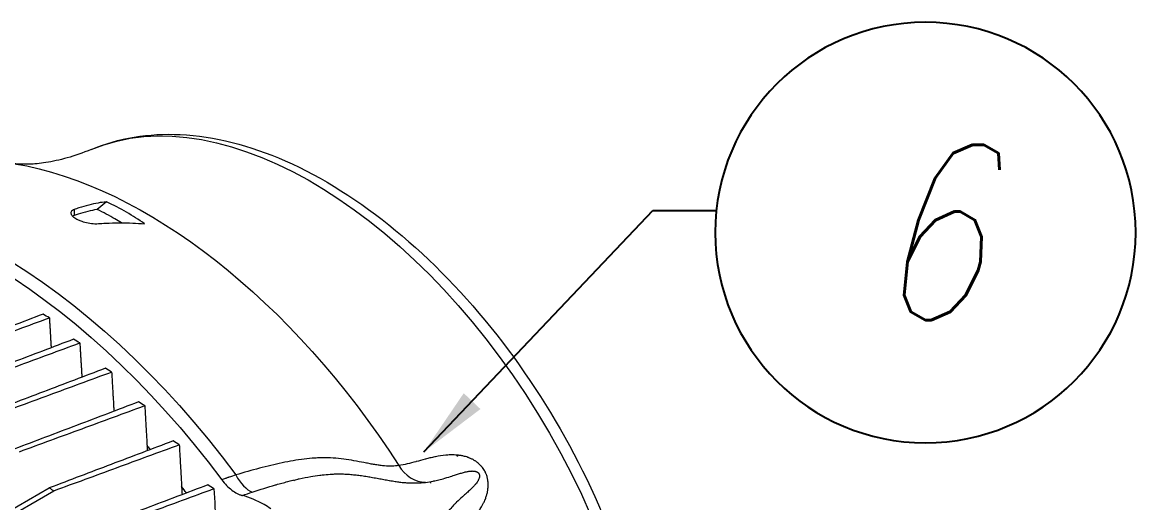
# Model space of a CAD drawing. Header units: millimetres. Extents: x -2122 to 22797, y 3569 to 89276.
# Drawn here: x 10951 to 11586, y 80923 to 81197 of the extents above; entities that cross this region are included whole.
import ezdxf
from ezdxf.enums import TextEntityAlignment as Align

# ---------------------------------------------------------------- set-up
doc = ezdxf.new("R2010")
doc.units = ezdxf.units.MM
doc.header["$LTSCALE"] = 20
doc.layers.add('IA-TEXT', color=2, linetype='Continuous')
doc.layers.add('IA-TRAZ', color=8, linetype='Continuous', lineweight=5)
doc.styles.add('ING-AMB', font='romans.shx', dxfattribs={"width": 0.75, "oblique": 15})
doc.styles.add('SALVADOR', font='romans.shx', dxfattribs={"width": 0.75, "oblique": 15})
doc.dimstyles.new('ING-AMB 16', dxfattribs={"dimscale": 16, "dimtxt": 3, "dimasz": 2.5, "dimexe": 1, "dimexo": 1, "dimgap": 1, "dimtad": 1, "dimdec": 0, "dimzin": 0, "dimdsep": 46, "dimtxsty": 'ING-AMB', "dimcen": 0.1, "dimclrd": 7, "dimclre": 7, "dimclrt": 2, "dimadec": 0, "dimazin": 0, "dimtfac": 1, "dimtdec": 0, "dimtmove": 0, "dimatfit": 0, "dimfxl": 1.25, "dimtfill": 1, "dimtolj": 1, "dimtzin": 0, "dimarcsym": 1})

# ---------------------------------------------------------------- blocks, each defined once
blk = doc.blocks.new('EJE')
blk.add_circle((0, 6), 6)
at = {"style": 'SALVADOR', "oblique": 15, "width": 0.75}
blk.add_attdef('N', text='', height=5, dxfattribs=at).set_placement((0, 6), align=Align.MIDDLE)
blk = doc.blocks.new('A$C6cb7b9ed')
at = {"color": 0, "linetype": 'Continuous', "lineweight": 0, "extrusion": (2.77556e-16, 0.816497, 0.57735)}
for p, q in [((2510.37, 5123.83), (2510.37, 5120.39)), ((2528.84, 5128.28), (2523.5, 5123.88)), ((2728.7, 4983.7), (2729.24, 4982.87)), ((2321.44, 4864.05), (2496.2, 4964.95)), ((2329.21, 4865.39), (2498.89, 4963.35)), ((2635.98, 4969.47), (2635.78, 4968.79)), ((2713.72, 4968.54), (2713.86, 4967.66))]:
    blk.add_line(p, q, dxfattribs=at)
at = {"color": 0, "linetype": 'Continuous', "lineweight": 0, "extrusion": (2.53252e-16, 3.38511e-16, -1)}
blk.add_ellipse((2645.83, 4917.85), major_axis=(-135.82, 235.25), ratio=0.57735, start_param=0.071921, end_param=3.069672, dxfattribs=at)
at = {"color": 0, "linetype": 'Continuous', "lineweight": 0, "extrusion": (1.01592e-16, 3.79148e-16, -1)}
blk.add_ellipse((2551.77, 4863.55), major_axis=(158.02, -273.7), ratio=0.57735, start_param=-2.700599, end_param=-1.65587, dxfattribs=at)
at = {"color": 0, "linetype": 'Continuous', "lineweight": 0, "extrusion": (8.49925e-17, 2.41367e-16, -1)}
blk.add_ellipse((2458.46, 4809.68), major_axis=(-175, 303.11), ratio=0.57735, start_param=0.202424, end_param=1.368372, dxfattribs=at)
at = {"color": 0, "linetype": 'Continuous', "lineweight": 0, "extrusion": (-3.51927e-17, 1.71978e-16, -1)}
blk.add_ellipse((2465.53, 4813.76), major_axis=(-175, 303.11), ratio=0.57735, start_param=0.197698, end_param=1.373098, dxfattribs=at)
at = {"color": 0, "linetype": 'Continuous', "lineweight": 0}
for centre, major_axis, ratio, start_param, end_param in [((2458.46, 4809.68), (-157.5, 272.8), 0.57735, -1.127828, -1.127238), ((2458.46, 4809.68), (-157.5, 272.8), 0.57735, -1.228612, -1.219032), ((2710.91, 4988.12), (2.7, -19.82), 0.899363, -1.144752, -0.142501), ((2706.42, 4983.11), (2.53, -4.38), 0.57735, -1.11866, -1.116945), ((2610.59, 4981.43), (5.94, -19.1), 0.536444, -1.248912, -0.395421), ((2458.46, 4809.68), (-157.5, 272.8), 0.57735, -1.333882, -1.319083)]:
    blk.add_ellipse(centre, major_axis=major_axis, ratio=ratio, start_param=start_param, end_param=end_param, dxfattribs=at)
at = {"color": 0, "linetype": 'Continuous', "lineweight": 0, "extrusion": (2.76141e-16, 2.73385e-16, -1)}
blk.add_ellipse((2657.91, 4924.83), major_axis=(58.48, 57.9), ratio=0.000058, start_param=0.00001, end_param=0.000151, dxfattribs=at)
at = {"color": 0, "linetype": 'Continuous', "lineweight": 0, "extrusion": (8e-17, 2.08984e-16, -1)}
blk.add_ellipse((2635.88, 4977.97), major_axis=(-3.57, 1.91), ratio=0.000248, start_param=-0.000143, end_param=0.000959, dxfattribs=at)
at = {"color": 0, "linetype": 'Continuous', "lineweight": 0, "extrusion": (1.38747e-16, 2.40388e-16, -1)}
blk.add_ellipse((2629.86, 4975.03), major_axis=(2.85, 4.93), ratio=0.000222, start_param=0.000077, end_param=0.000693, dxfattribs=at)
at = {"color": 0, "linetype": 'Continuous', "lineweight": 0, "extrusion": (-2.03452e-16, 7.48333e-17, -1)}
blk.add_ellipse((2657.91, 4924.83), major_axis=(78.97, -136.78), ratio=0.57735, start_param=-1.471934, end_param=-1.47158, dxfattribs=at)
at = {"color": 0, "linetype": 'Continuous', "lineweight": 0}
for points, knots in [([(2520.12, 5158.13), (2535.74, 5164.72), (2553.06, 5167.49), (2590.46, 5165.69), (2610.68, 5160.48), (2652.2, 5142.27), (2673.52, 5128.77), (2714.39, 5095.09), (2733.91, 5074.88), (2769.2, 5029.97), (2784.97, 5005.3), (2811.33, 4953.89), (2821.92, 4927.16), (2836.86, 4874.05), (2841.19, 4847.69), (2842.87, 4797.76), (2840.2, 4774.2), (2827.51, 4732.85), (2817.65, 4714.87), (2800.18, 4696.38), (2795.76, 4692.41), (2791.06, 4688.85)], [0.857319, 0.857319, 0.857319, 0.857319, 1.141035, 1.141035, 1.451262, 1.451262, 1.78138, 1.78138, 2.112838, 2.112838, 2.442405, 2.442405, 2.771531, 2.771531, 3.101998, 3.101998, 3.433922, 3.433922, 3.756301, 3.756301, 3.85507, 3.85507, 3.85507, 3.85507]), ([(2520.12, 5158.13), (2515.45, 5156.16), (2510.82, 5154.56), (2502.1, 5152.1), (2498.01, 5151.24), (2490.73, 5150.1), (2487.53, 5149.82), (2482.28, 5149.61), (2480.22, 5149.67), (2477.34, 5149.85), (2476.52, 5149.98), (2476.32, 5150.01)], [0.8573191, 0.8573191, 0.8573191, 0.8573191, 0.9311335, 0.9311335, 1.004948, 1.004948, 1.0787624, 1.0787624, 1.1525769, 1.1525769, 1.2263913, 1.2263913, 1.2263913, 1.2263913]), ([(2510.37, 5123.83), (2510.01, 5123.7), (2509.7, 5123.54), (2508.96, 5123.04), (2508.66, 5122.64), (2508.5, 5121.69), (2508.67, 5121.15), (2509.37, 5120.21), (2509.74, 5119.84), (2510.54, 5119.21), (2510.93, 5118.95), (2511.79, 5118.44), (2512.25, 5118.2), (2513.37, 5117.68), (2514.05, 5117.41), (2515.94, 5116.75), (2517.18, 5116.43), (2519.77, 5115.93), (2521.08, 5115.79), (2523.01, 5115.72), (2523.68, 5115.74), (2524.3, 5115.79)], [-4.663256, -4.663256, -4.663256, -4.663256, -4.465224, -4.465224, -4.09369, -4.09369, -3.692517, -3.692517, -3.437991, -3.437991, -3.251058, -3.251058, -3.069277, -3.069277, -2.836117, -2.836117, -2.45231, -2.45231, -2.041294, -2.041294, -1.802327, -1.802327, -1.802327, -1.802327]), ([(2528.84, 5128.28), (2527.23, 5128.09), (2525.63, 5127.85), (2520.63, 5126.94), (2516.98, 5126.02), (2512.25, 5124.49), (2511.32, 5124.17), (2510.37, 5123.83)], [-148.111414, -148.111414, -148.111414, -148.111414, -147.20916, -147.20916, -145.242163, -145.242163, -144.761089, -144.761089, -144.761089, -144.761089]), ([(2523.5, 5123.88), (2523.47, 5123.87), (2523.43, 5123.86), (2520.02, 5123.25), (2516.42, 5122.36), (2511.91, 5120.91), (2511.15, 5120.66), (2510.37, 5120.39)], [35.897935, 35.897935, 35.897935, 35.897935, 35.918802, 35.918802, 37.858352, 37.858352, 38.253463, 38.253463, 38.253463, 38.253463]), ([(2537.42, 5116.29), (2536.2, 5117.05), (2534.97, 5117.79), (2533.73, 5118.5), (2530.58, 5120.32), (2527.15, 5122.13), (2523.5, 5123.88)], [63.369252, 63.369252, 63.369252, 63.369252, 63.892218, 63.892218, 63.892218, 65.229252, 65.229252, 65.229252, 65.229252]), ([(2550.68, 5115.67), (2547.31, 5118.03), (2543.8, 5120.25), (2540.28, 5122.28), (2536.76, 5124.31), (2532.93, 5126.33), (2528.84, 5128.28)], [-1.492505, -1.492505, -1.492505, -1.492505, 0, 0, 0, 1.492505, 1.492505, 1.492505, 1.492505]), ([(2524.3, 5115.79), (2525.65, 5115.89), (2526.99, 5115.98), (2533.73, 5116.35), (2538.95, 5116.36), (2546.1, 5116.04), (2548.38, 5115.89), (2550.68, 5115.67)], [-38.840339, -38.840339, -38.840339, -38.840339, -38.359265, -38.359265, -36.392268, -36.392268, -35.490014, -35.490014, -35.490014, -35.490014]), ([(2492.69, 5064.12), (2480.91, 5059.64), (2469.12, 5055.17), (2445.55, 5046.22), (2433.77, 5041.75), (2421.99, 5037.27)], [0, 0, 0, 0, 5.108439, 5.108439, 10.216878, 10.216878, 10.216878, 10.216878]), ([(2424.7, 5035.69), (2436.63, 5040.07), (2448.56, 5044.46), (2472.42, 5053.24), (2484.35, 5057.63), (2496.28, 5062.01)], [0.00001, 0.00001, 0.00001, 0.00001, 5.108213, 5.108213, 10.216409, 10.216409, 10.216409, 10.216409]), ([(2510.11, 5049.81), (2498.32, 5045.34), (2486.54, 5040.86), (2462.97, 5031.92), (2451.18, 5027.44), (2439.4, 5022.97)], [0, 0, 0, 0, 5.108227, 5.108227, 10.216453, 10.216453, 10.216453, 10.216453]), ([(2442.11, 5021.38), (2454.04, 5025.77), (2465.97, 5030.15), (2489.83, 5038.93), (2501.75, 5043.31), (2513.68, 5047.7)], [0.00001, 0.00001, 0.00001, 0.00001, 5.107817, 5.107817, 10.215714, 10.215714, 10.215714, 10.215714]), ([(2528.26, 5033.24), (2516.48, 5028.76), (2504.7, 5024.29), (2481.13, 5015.35), (2469.35, 5010.87), (2457.56, 5006.4)], [0, 0, 0, 0, 5.107886, 5.107886, 10.215771, 10.215771, 10.215771, 10.215771]), ([(2460.26, 5004.81), (2472.19, 5009.19), (2484.12, 5013.58), (2507.97, 5022.35), (2519.9, 5026.73), (2531.83, 5031.12)], [0.00001, 0.00001, 0.00001, 0.00001, 5.107305, 5.107305, 10.214693, 10.214693, 10.214693, 10.214693]), ([(2547.18, 5014.05), (2535.4, 5009.58), (2523.62, 5005.1), (2500.05, 4996.16), (2488.27, 4991.69), (2476.49, 4987.22)], [0, 0, 0, 0, 5.107391, 5.107391, 10.214781, 10.214781, 10.214781, 10.214781]), ([(2479.18, 4985.62), (2491.11, 4990.01), (2503.03, 4994.39), (2526.89, 5003.15), (2538.81, 5007.54), (2550.74, 5011.92)], [0.00001, 0.00001, 0.00001, 0.00001, 5.106669, 5.106669, 10.213422, 10.213422, 10.213422, 10.213422]), ([(2566.88, 4991.77), (2555.1, 4987.3), (2543.32, 4982.83), (2519.76, 4973.89), (2507.98, 4969.42), (2496.2, 4964.95)], [0, 0, 0, 0, 5.106701, 5.106701, 10.213402, 10.213402, 10.213402, 10.213402]), ([(2498.89, 4963.35), (2510.81, 4967.73), (2522.74, 4972.11), (2546.58, 4980.87), (2558.51, 4985.25), (2570.43, 4989.64)], [0.00001, 0.00001, 0.00001, 0.00001, 5.105834, 5.105834, 10.211749, 10.211749, 10.211749, 10.211749]), ([(2722.65, 4931.2), (2723.65, 4932.42), (2724.72, 4933.62), (2725.85, 4934.82), (2725.88, 4934.85), (2725.9, 4934.87), (2725.92, 4934.89), (2727.03, 4936.08), (2728.21, 4937.26), (2729.42, 4938.47), (2729.47, 4938.52), (2729.52, 4938.57), (2729.57, 4938.61), (2730.76, 4939.8), (2732, 4941.02), (2733.26, 4942.29), (2733.34, 4942.37), (2733.42, 4942.44), (2733.49, 4942.52), (2734.73, 4943.78), (2735.99, 4945.09), (2737.24, 4946.5), (2737.34, 4946.61), (2737.45, 4946.73), (2737.55, 4946.85), (2738.11, 4947.49), (2738.67, 4948.15), (2739.22, 4948.84), (2739.34, 4948.98), (2739.45, 4949.12), (2739.56, 4949.26), (2739.89, 4949.68), (2740.22, 4950.11), (2740.55, 4950.55), (2740.75, 4950.83), (2740.96, 4951.12), (2741.16, 4951.4), (2741.28, 4951.57), (2741.39, 4951.74), (2741.51, 4951.91), (2742.02, 4952.65), (2742.51, 4953.43), (2742.98, 4954.24), (2743.1, 4954.44), (2743.21, 4954.64), (2743.33, 4954.84), (2743.61, 4955.35), (2743.89, 4955.88), (2744.16, 4956.43), (2744.31, 4956.75), (2744.47, 4957.08), (2744.62, 4957.42), (2744.72, 4957.65), (2744.82, 4957.88), (2744.91, 4958.11), (2745.06, 4958.46), (2745.2, 4958.81), (2745.33, 4959.17), (2745.55, 4959.77), (2745.75, 4960.39), (2745.93, 4961.03), (2746, 4961.28), (2746.06, 4961.53), (2746.12, 4961.78), (2746.22, 4962.19), (2746.31, 4962.6), (2746.39, 4963.03), (2746.44, 4963.28), (2746.48, 4963.53), (2746.52, 4963.79), (2746.54, 4963.89), (2746.55, 4963.99), (2746.56, 4964.09), (2746.61, 4964.45), (2746.65, 4964.82), (2746.68, 4965.19), (2746.7, 4965.43), (2746.72, 4965.68), (2746.73, 4965.93), (2746.75, 4966.44), (2746.75, 4966.96), (2746.72, 4967.5), (2746.72, 4967.71), (2746.7, 4967.93), (2746.68, 4968.15), (2746.67, 4968.34), (2746.65, 4968.52), (2746.63, 4968.71), (2746.61, 4968.91), (2746.58, 4969.11), (2746.55, 4969.31), (2746.52, 4969.52), (2746.48, 4969.74), (2746.44, 4969.96), (2746.41, 4970.13), (2746.38, 4970.3), (2746.34, 4970.47), (2746.19, 4971.14), (2746, 4971.81), (2745.75, 4972.48), (2745.71, 4972.58), (2745.68, 4972.68), (2745.64, 4972.77), (2745.51, 4973.1), (2745.37, 4973.43), (2745.22, 4973.75), (2745.2, 4973.8), (2745.17, 4973.85), (2745.15, 4973.9), (2744.97, 4974.26), (2744.79, 4974.62), (2744.58, 4974.96), (2744.58, 4974.97), (2744.57, 4974.98), (2744.57, 4974.99), (2744.36, 4975.34), (2744.14, 4975.69), (2743.91, 4976.02), (2743.88, 4976.06), (2743.86, 4976.09), (2743.83, 4976.12), (2743.62, 4976.43), (2743.39, 4976.72), (2743.16, 4977), (2743.1, 4977.07), (2743.05, 4977.14), (2742.99, 4977.2), (2742.51, 4977.76), (2742.01, 4978.27), (2741.49, 4978.74), (2741.37, 4978.84), (2741.25, 4978.95), (2741.13, 4979.05), (2740.95, 4979.2), (2740.76, 4979.35), (2740.58, 4979.49), (2740.43, 4979.6), (2740.29, 4979.71), (2740.14, 4979.82), (2739.97, 4979.94), (2739.81, 4980.05), (2739.65, 4980.16), (2739.48, 4980.28), (2739.31, 4980.39), (2739.14, 4980.49), (2738.67, 4980.78), (2738.2, 4981.05), (2737.74, 4981.29), (2737.53, 4981.39), (2737.33, 4981.49), (2737.12, 4981.59), (2736.78, 4981.75), (2736.44, 4981.89), (2736.11, 4982.03), (2736, 4982.07), (2735.89, 4982.11), (2735.79, 4982.15), (2735.56, 4982.24), (2735.33, 4982.32), (2735.11, 4982.4), (2734.68, 4982.55), (2734.27, 4982.68), (2733.85, 4982.8), (2733.62, 4982.86), (2733.38, 4982.93), (2733.15, 4982.98), (2732.5, 4983.15), (2731.87, 4983.28), (2731.24, 4983.38), (2730.85, 4983.45), (2730.46, 4983.51), (2730.08, 4983.56), (2729.84, 4983.59), (2729.61, 4983.61), (2729.37, 4983.64), (2728.99, 4983.68), (2728.61, 4983.71), (2728.24, 4983.73), (2727.64, 4983.77), (2727.05, 4983.79), (2726.46, 4983.8), (2726.25, 4983.8), (2726.03, 4983.8), (2725.82, 4983.8), (2724.88, 4983.79), (2723.96, 4983.75), (2723.06, 4983.68), (2722.87, 4983.67), (2722.68, 4983.65), (2722.48, 4983.63), (2720.49, 4983.45), (2718.59, 4983.15), (2716.77, 4982.78), (2716.62, 4982.75), (2716.47, 4982.73), (2716.32, 4982.69), (2715.34, 4982.49), (2714.39, 4982.28), (2713.45, 4982.05), (2712.62, 4981.85), (2711.8, 4981.64), (2711, 4981.43), (2710.9, 4981.41), (2710.79, 4981.38), (2710.69, 4981.35), (2708.96, 4980.9), (2707.29, 4980.43), (2705.66, 4979.99), (2705.59, 4979.97), (2705.53, 4979.96), (2705.47, 4979.94), (2703.81, 4979.49), (2702.2, 4979.07), (2700.62, 4978.69), (2700.59, 4978.69), (2700.56, 4978.68), (2700.53, 4978.67), (2698.92, 4978.29), (2697.35, 4977.97), (2695.79, 4977.71)], [0, 0, 0, 0, 0.0109077, 0.0109077, 0.0109077, 0.0111198, 0.0111198, 0.0111198, 0.0218154, 0.0218154, 0.0218154, 0.0222434, 0.0222434, 0.0222434, 0.032723, 0.032723, 0.032723, 0.0333645, 0.0333645, 0.0333645, 0.0436307, 0.0436307, 0.0436307, 0.0444742, 0.0444742, 0.0444742, 0.0490845, 0.0490845, 0.0490845, 0.0500208, 0.0500208, 0.0500208, 0.0527909, 0.0527909, 0.0527909, 0.0545384, 0.0545384, 0.0545384, 0.0555578, 0.0555578, 0.0555578, 0.0599922, 0.0599922, 0.0599922, 0.0610702, 0.0610702, 0.0610702, 0.0638136, 0.0638136, 0.0638136, 0.0654461, 0.0654461, 0.0654461, 0.0665448, 0.0665448, 0.0665448, 0.068173, 0.068173, 0.068173, 0.0708999, 0.0708999, 0.0708999, 0.071949, 0.071949, 0.071949, 0.0736268, 0.0736268, 0.0736268, 0.0746123, 0.0746123, 0.0746123, 0.0749903, 0.0749903, 0.0749903, 0.0763537, 0.0763537, 0.0763537, 0.0772409, 0.0772409, 0.0772409, 0.0790807, 0.0790807, 0.0790807, 0.0798255, 0.0798255, 0.0798255, 0.0804441, 0.0804441, 0.0804441, 0.0810982, 0.0810982, 0.0810982, 0.0818076, 0.0818076, 0.0818076, 0.0823581, 0.0823581, 0.0823581, 0.0845345, 0.0845345, 0.0845345, 0.084844, 0.084844, 0.084844, 0.085898, 0.085898, 0.085898, 0.0860702, 0.0860702, 0.0860702, 0.0872614, 0.0872614, 0.0872614, 0.0872894, 0.0872894, 0.0872894, 0.0885021, 0.0885021, 0.0885021, 0.0886249, 0.0886249, 0.0886249, 0.089725, 0.089725, 0.089725, 0.0899883, 0.0899883, 0.0899883, 0.0922131, 0.0922131, 0.0922131, 0.0927153, 0.0927153, 0.0927153, 0.0934744, 0.0934744, 0.0934744, 0.0940787, 0.0940787, 0.0940787, 0.0947487, 0.0947487, 0.0947487, 0.0954422, 0.0954422, 0.0954422, 0.0973367, 0.0973367, 0.0973367, 0.0981691, 0.0981691, 0.0981691, 0.0995326, 0.0995326, 0.0995326, 0.099968, 0.099968, 0.099968, 0.100896, 0.100896, 0.100896, 0.1026333, 0.1026333, 0.1026333, 0.1036229, 0.1036229, 0.1036229, 0.1063498, 0.1063498, 0.1063498, 0.1080395, 0.1080395, 0.1080395, 0.1090768, 0.1090768, 0.1090768, 0.11077, 0.11077, 0.11077, 0.1135113, 0.1135113, 0.1135113, 0.1145306, 0.1145306, 0.1145306, 0.1190126, 0.1190126, 0.1190126, 0.1199844, 0.1199844, 0.1199844, 0.130072, 0.130072, 0.130072, 0.1308921, 0.1308921, 0.1308921, 0.136346, 0.136346, 0.136346, 0.1411754, 0.1411754, 0.1411754, 0.1417998, 0.1417998, 0.1417998, 0.1522909, 0.1522909, 0.1522909, 0.1527075, 0.1527075, 0.1527075, 0.1634084, 0.1634084, 0.1634084, 0.1636152, 0.1636152, 0.1636152, 0.1745228, 0.1745228, 0.1745228, 0.1745228]), ([(2695.79, 4977.71), (2694.57, 4977.55), (2693.28, 4977.45), (2691.9, 4977.42), (2690.52, 4977.38), (2689.06, 4977.42), (2687.51, 4977.54), (2687.51, 4977.54), (2687.51, 4977.54), (2687.51, 4977.54), (2687.12, 4977.57), (2686.73, 4977.6), (2686.34, 4977.64), (2685.94, 4977.68), (2685.54, 4977.73), (2685.13, 4977.78), (2685.12, 4977.78), (2685.12, 4977.78), (2685.12, 4977.78), (2684.3, 4977.89), (2683.47, 4978.01), (2682.61, 4978.15), (2681.75, 4978.29), (2680.87, 4978.45), (2679.98, 4978.61), (2679.08, 4978.78), (2678.17, 4978.95), (2677.25, 4979.13), (2675.41, 4979.49), (2673.52, 4979.86), (2671.61, 4980.21), (2671.6, 4980.21), (2671.6, 4980.21), (2671.59, 4980.21), (2669.68, 4980.56), (2667.74, 4980.89), (2665.78, 4981.17), (2665.77, 4981.18), (2665.76, 4981.18), (2665.75, 4981.18), (2663.8, 4981.46), (2661.83, 4981.69), (2659.84, 4981.86), (2659.83, 4981.86), (2659.82, 4981.86), (2659.8, 4981.86), (2657.82, 4982.03), (2655.83, 4982.13), (2653.84, 4982.15), (2653.82, 4982.15), (2653.81, 4982.15), (2653.79, 4982.15), (2652.79, 4982.16), (2651.78, 4982.15), (2650.78, 4982.12), (2649.77, 4982.09), (2648.76, 4982.04), (2647.75, 4981.98), (2645.75, 4981.85), (2643.73, 4981.65), (2641.7, 4981.39), (2641.68, 4981.39), (2641.67, 4981.39), (2641.65, 4981.38), (2637.57, 4980.87), (2633.42, 4980.14), (2629.18, 4979.25), (2629.16, 4979.25), (2629.15, 4979.25), (2629.14, 4979.25), (2624.89, 4978.36), (2620.57, 4977.33), (2616.18, 4976.18), (2616.18, 4976.18), (2616.17, 4976.17), (2616.17, 4976.17), (2611.77, 4975.02), (2607.3, 4973.75), (2602.75, 4972.36)], [0, 0, 0, 0, 0.0083075, 0.0083075, 0.0083075, 0.0166239, 0.0166239, 0.0166239, 0.0166398, 0.0166398, 0.0166398, 0.0187046, 0.0187046, 0.0187046, 0.0207859, 0.0207859, 0.0207859, 0.0207997, 0.0207997, 0.0207997, 0.0249504, 0.0249504, 0.0249504, 0.0291168, 0.0291168, 0.0291168, 0.0332795, 0.0332795, 0.0332795, 0.0415994, 0.0415994, 0.0415994, 0.0416222, 0.0416222, 0.0416222, 0.0499193, 0.0499193, 0.0499193, 0.0499595, 0.0499595, 0.0499595, 0.0582392, 0.0582392, 0.0582392, 0.0582936, 0.0582936, 0.0582936, 0.066559, 0.066559, 0.066559, 0.0666223, 0.0666223, 0.0666223, 0.0707842, 0.0707842, 0.0707842, 0.0749445, 0.0749445, 0.0749445, 0.0831988, 0.0831988, 0.0831988, 0.0832614, 0.0832614, 0.0832614, 0.0998386, 0.0998386, 0.0998386, 0.0998851, 0.0998851, 0.0998851, 0.1164783, 0.1164783, 0.1164783, 0.1165027, 0.1165027, 0.1165027, 0.1331181, 0.1331181, 0.1331181, 0.1331181]), ([(2602.75, 4972.36), (2601.4, 4971.92), (2600.05, 4971.47), (2598.71, 4971.01), (2598.7, 4971.01), (2598.69, 4971), (2598.69, 4971), (2598.35, 4970.88), (2598.01, 4970.77), (2597.68, 4970.65), (2597.51, 4970.59), (2597.34, 4970.53), (2597.17, 4970.47), (2597.09, 4970.44), (2597, 4970.41), (2596.92, 4970.38), (2596.88, 4970.37), (2596.84, 4970.35), (2596.79, 4970.34), (2596.75, 4970.32), (2596.71, 4970.31), (2596.67, 4970.29), (2596.01, 4970.06), (2595.36, 4969.82), (2594.7, 4969.59)], [0, 0, 0, 0, 0.00506794, 0.00506794, 0.00506794, 0.00509823, 0.00509823, 0.00509823, 0.00637283, 0.00637283, 0.00637283, 0.00701014, 0.00701014, 0.00701014, 0.00732879, 0.00732879, 0.00732879, 0.00748812, 0.00748812, 0.00748812, 0.00764744, 0.00764744, 0.00764744, 0.01013587, 0.01013587, 0.01013587, 0.01013587]), ([(2612.12, 4962.57), (2616.6, 4964.06), (2621, 4965.44), (2625.35, 4966.68), (2625.47, 4966.71), (2625.58, 4966.75), (2625.69, 4966.78), (2627.93, 4967.41), (2630.14, 4968.01), (2632.35, 4968.58), (2634.31, 4969.07), (2636.25, 4969.54), (2638.19, 4969.97), (2638.44, 4970.03), (2638.69, 4970.08), (2638.95, 4970.14), (2641.13, 4970.62), (2643.31, 4971.05), (2645.47, 4971.42), (2647.18, 4971.72), (2648.88, 4971.98), (2650.57, 4972.2), (2651.03, 4972.26), (2651.48, 4972.31), (2651.94, 4972.37), (2653.48, 4972.55), (2655.03, 4972.69), (2656.57, 4972.79), (2657.17, 4972.83), (2657.78, 4972.86), (2658.38, 4972.89), (2658.76, 4972.91), (2659.14, 4972.92), (2659.52, 4972.93), (2660.22, 4972.95), (2660.92, 4972.96), (2661.61, 4972.96), (2661.89, 4972.96), (2662.17, 4972.96), (2662.45, 4972.96), (2663.26, 4972.95), (2664.06, 4972.92), (2664.86, 4972.89), (2666.04, 4972.84), (2667.22, 4972.76), (2668.41, 4972.66), (2669.39, 4972.57), (2670.38, 4972.48), (2671.36, 4972.36), (2672.41, 4972.24), (2673.46, 4972.11), (2674.5, 4971.96), (2675.61, 4971.81), (2676.72, 4971.64), (2677.82, 4971.46), (2678.8, 4971.3), (2679.78, 4971.13), (2680.75, 4970.96), (2681.9, 4970.76), (2683.04, 4970.55), (2684.17, 4970.34), (2685.17, 4970.16), (2686.16, 4969.97), (2687.15, 4969.79), (2688.22, 4969.6), (2689.28, 4969.41), (2690.32, 4969.22), (2690.35, 4969.22), (2690.37, 4969.22), (2690.39, 4969.21), (2691.5, 4969.02), (2692.59, 4968.84), (2693.66, 4968.68), (2694.51, 4968.55), (2695.35, 4968.43), (2696.17, 4968.32), (2696.43, 4968.29), (2696.67, 4968.26), (2696.92, 4968.23), (2697.47, 4968.17), (2698.01, 4968.11), (2698.54, 4968.06), (2698.68, 4968.05), (2698.82, 4968.04), (2698.96, 4968.03), (2699.35, 4967.99), (2699.73, 4967.96), (2700.12, 4967.93), (2700.62, 4967.9), (2701.12, 4967.87), (2701.62, 4967.85), (2703.12, 4967.77), (2704.57, 4967.76), (2705.96, 4967.79), (2707.76, 4967.84), (2709.46, 4967.96), (2711.05, 4968.15)], [0, 0, 0, 0, 0.01718, 0.01718, 0.01718, 0.0176277, 0.0176277, 0.0176277, 0.0264415, 0.0264415, 0.0264415, 0.0342446, 0.0342446, 0.0342446, 0.0352553, 0.0352553, 0.0352553, 0.0440692, 0.0440692, 0.0440692, 0.0510208, 0.0510208, 0.0510208, 0.052883, 0.052883, 0.052883, 0.05922, 0.05922, 0.05922, 0.0616969, 0.0616969, 0.0616969, 0.0632535, 0.0632535, 0.0632535, 0.0661038, 0.0661038, 0.0661038, 0.0672465, 0.0672465, 0.0672465, 0.0705107, 0.0705107, 0.0705107, 0.0753167, 0.0753167, 0.0753167, 0.0793245, 0.0793245, 0.0793245, 0.0835973, 0.0835973, 0.0835973, 0.0881384, 0.0881384, 0.0881384, 0.0921778, 0.0921778, 0.0921778, 0.0969522, 0.0969522, 0.0969522, 0.1011746, 0.1011746, 0.1011746, 0.105766, 0.105766, 0.105766, 0.1058726, 0.1058726, 0.1058726, 0.1107259, 0.1107259, 0.1107259, 0.1145799, 0.1145799, 0.1145799, 0.1157502, 0.1157502, 0.1157502, 0.1183187, 0.1183187, 0.1183187, 0.1189868, 0.1189868, 0.1189868, 0.1208851, 0.1208851, 0.1208851, 0.1233937, 0.1233937, 0.1233937, 0.1310523, 0.1310523, 0.1310523, 0.1410214, 0.1410214, 0.1410214, 0.1410214]), ([(2711.05, 4968.15), (2712.52, 4968.33), (2713.95, 4968.56), (2715.34, 4968.83), (2715.64, 4968.89), (2715.95, 4968.95), (2716.25, 4969.02), (2717.32, 4969.24), (2718.37, 4969.49), (2719.4, 4969.76), (2719.93, 4969.9), (2720.46, 4970.04), (2720.99, 4970.19), (2722.47, 4970.6), (2723.9, 4971.04), (2725.28, 4971.49), (2725.81, 4971.65), (2726.33, 4971.82), (2726.84, 4971.99), (2727.63, 4972.25), (2728.41, 4972.5), (2729.18, 4972.75), (2729.55, 4972.87), (2729.92, 4972.99), (2730.29, 4973.1), (2731.12, 4973.36), (2731.93, 4973.6), (2732.74, 4973.82), (2733.05, 4973.9), (2733.36, 4973.98), (2733.67, 4974.06), (2733.92, 4974.12), (2734.18, 4974.17), (2734.44, 4974.23), (2734.71, 4974.29), (2734.99, 4974.34), (2735.27, 4974.39), (2735.3, 4974.4), (2735.34, 4974.4), (2735.37, 4974.41), (2735.61, 4974.45), (2735.85, 4974.48), (2736.09, 4974.51), (2736.43, 4974.56), (2736.78, 4974.59), (2737.13, 4974.61), (2737.31, 4974.62), (2737.49, 4974.62), (2737.68, 4974.62), (2737.8, 4974.62), (2737.92, 4974.62), (2738.04, 4974.61), (2738.18, 4974.61), (2738.31, 4974.6), (2738.45, 4974.59), (2738.63, 4974.57), (2738.81, 4974.55), (2739, 4974.52), (2739.06, 4974.51), (2739.13, 4974.5), (2739.19, 4974.48), (2739.29, 4974.46), (2739.4, 4974.44), (2739.51, 4974.41), (2739.63, 4974.38), (2739.75, 4974.34), (2739.88, 4974.29), (2739.94, 4974.27), (2739.99, 4974.25), (2740.05, 4974.23), (2740.1, 4974.21), (2740.15, 4974.19), (2740.2, 4974.16), (2740.3, 4974.12), (2740.41, 4974.06), (2740.51, 4974), (2740.55, 4973.98), (2740.6, 4973.95), (2740.64, 4973.92), (2740.74, 4973.86), (2740.85, 4973.78), (2740.96, 4973.68), (2740.99, 4973.65), (2741.02, 4973.63), (2741.04, 4973.6), (2741.12, 4973.53), (2741.19, 4973.45), (2741.27, 4973.36), (2741.28, 4973.34), (2741.29, 4973.33), (2741.3, 4973.31), (2741.35, 4973.24), (2741.4, 4973.17), (2741.45, 4973.09), (2741.45, 4973.09), (2741.46, 4973.08), (2741.46, 4973.07), (2741.51, 4972.99), (2741.55, 4972.9), (2741.59, 4972.81), (2741.59, 4972.81), (2741.59, 4972.81), (2741.59, 4972.81), (2741.63, 4972.72), (2741.66, 4972.64), (2741.68, 4972.57), (2741.69, 4972.54), (2741.69, 4972.52), (2741.7, 4972.5), (2741.72, 4972.44), (2741.73, 4972.39), (2741.74, 4972.34), (2741.77, 4972.19), (2741.78, 4972.06), (2741.79, 4971.93), (2741.79, 4971.9), (2741.79, 4971.87), (2741.79, 4971.84), (2741.8, 4971.75), (2741.8, 4971.66), (2741.79, 4971.58), (2741.79, 4971.55), (2741.79, 4971.53), (2741.79, 4971.5), (2741.78, 4971.37), (2741.76, 4971.26), (2741.74, 4971.15), (2741.73, 4971.09), (2741.72, 4971.04), (2741.71, 4970.98), (2741.67, 4970.8), (2741.63, 4970.62), (2741.57, 4970.46), (2741.49, 4970.21), (2741.4, 4969.98), (2741.3, 4969.76), (2741.26, 4969.68), (2741.23, 4969.61), (2741.19, 4969.53), (2741.12, 4969.38), (2741.03, 4969.22), (2740.95, 4969.08), (2740.88, 4968.96), (2740.81, 4968.84), (2740.74, 4968.72), (2740.53, 4968.38), (2740.3, 4968.06), (2740.07, 4967.75), (2739.95, 4967.59), (2739.82, 4967.43), (2739.69, 4967.27), (2739.65, 4967.21), (2739.6, 4967.15), (2739.55, 4967.1), (2739.37, 4966.88), (2739.19, 4966.67), (2739, 4966.45), (2738.85, 4966.28), (2738.69, 4966.12), (2738.54, 4965.95), (2738.29, 4965.69), (2738.05, 4965.43), (2737.79, 4965.18), (2737.58, 4964.97), (2737.36, 4964.75), (2737.14, 4964.54), (2736.92, 4964.33), (2736.7, 4964.12), (2736.47, 4963.9), (2736.32, 4963.76), (2736.17, 4963.62), (2736.02, 4963.48), (2735.7, 4963.19), (2735.38, 4962.9), (2735.06, 4962.6), (2734.49, 4962.08), (2733.9, 4961.56), (2733.31, 4961.02), (2732.88, 4960.64), (2732.45, 4960.25), (2732.02, 4959.86), (2730.94, 4958.88), (2729.84, 4957.87), (2728.74, 4956.79), (2728.36, 4956.42), (2727.99, 4956.05), (2727.61, 4955.66), (2726.85, 4954.89), (2726.1, 4954.1), (2725.35, 4953.27), (2725.15, 4953.04), (2724.96, 4952.82), (2724.76, 4952.59), (2723.82, 4951.51), (2722.9, 4950.38), (2722, 4949.19)], [0, 0, 0, 0, 0.0091519, 0.0091519, 0.0091519, 0.0111641, 0.0111641, 0.0111641, 0.0183038, 0.0183038, 0.0183038, 0.0220535, 0.0220535, 0.0220535, 0.0326121, 0.0326121, 0.0326121, 0.0366076, 0.0366076, 0.0366076, 0.0427738, 0.0427738, 0.0427738, 0.0457595, 0.0457595, 0.0457595, 0.0524014, 0.0524014, 0.0524014, 0.0549113, 0.0549113, 0.0549113, 0.0569776, 0.0569776, 0.0569776, 0.0591993, 0.0591993, 0.0591993, 0.0594873, 0.0594873, 0.0594873, 0.061371, 0.061371, 0.061371, 0.0640632, 0.0640632, 0.0640632, 0.0654566, 0.0654566, 0.0654566, 0.0663512, 0.0663512, 0.0663512, 0.067336, 0.067336, 0.067336, 0.0686392, 0.0686392, 0.0686392, 0.0690666, 0.0690666, 0.0690666, 0.0697832, 0.0697832, 0.0697832, 0.0705774, 0.0705774, 0.0705774, 0.0709272, 0.0709272, 0.0709272, 0.0712376, 0.0712376, 0.0712376, 0.0718312, 0.0718312, 0.0718312, 0.0720711, 0.0720711, 0.0720711, 0.0726431, 0.0726431, 0.0726431, 0.0727809, 0.0727809, 0.0727809, 0.0731517, 0.0731517, 0.0731517, 0.0732151, 0.0732151, 0.0732151, 0.0734769, 0.0734769, 0.0734769, 0.0735011, 0.0735011, 0.0735011, 0.0737871, 0.0737871, 0.0737871, 0.0737977, 0.0737977, 0.0737977, 0.0740731, 0.0740731, 0.0740731, 0.0741582, 0.0741582, 0.0741582, 0.0743591, 0.0743591, 0.0743591, 0.0749311, 0.0749311, 0.0749311, 0.0750789, 0.0750789, 0.0750789, 0.0755031, 0.0755031, 0.0755031, 0.0756543, 0.0756543, 0.0756543, 0.0763079, 0.0763079, 0.0763079, 0.0766471, 0.0766471, 0.0766471, 0.0777911, 0.0777911, 0.0777911, 0.0794911, 0.0794911, 0.0794911, 0.080079, 0.080079, 0.080079, 0.0813368, 0.0813368, 0.0813368, 0.082367, 0.082367, 0.082367, 0.0853696, 0.0853696, 0.0853696, 0.086943, 0.086943, 0.086943, 0.0875228, 0.0875228, 0.0875228, 0.0897344, 0.0897344, 0.0897344, 0.0915189, 0.0915189, 0.0915189, 0.0943136, 0.0943136, 0.0943136, 0.0966738, 0.0966738, 0.0966738, 0.0990714, 0.0990714, 0.0990714, 0.1006708, 0.1006708, 0.1006708, 0.1039516, 0.1039516, 0.1039516, 0.1098227, 0.1098227, 0.1098227, 0.1140353, 0.1140353, 0.1140353, 0.1245165, 0.1245165, 0.1245165, 0.1281265, 0.1281265, 0.1281265, 0.1353416, 0.1353416, 0.1353416, 0.1372784, 0.1372784, 0.1372784, 0.1464303, 0.1464303, 0.1464303, 0.1464303]), ([(2586.7, 4966.69), (2574.92, 4962.22), (2563.14, 4957.75), (2539.59, 4948.82), (2527.81, 4944.35), (2516.03, 4939.89)], [0, 0, 0, 0, 5.105793, 5.105793, 10.211586, 10.211586, 10.211586, 10.211586]), ([(2518.71, 4938.28), (2530.63, 4942.66), (2542.55, 4947.03), (2566.4, 4955.79), (2578.32, 4960.17), (2590.24, 4964.55)], [0.00001, 0.00001, 0.00001, 0.00001, 5.104776, 5.104776, 10.209631, 10.209631, 10.209631, 10.209631]), ([(2594.7, 4969.59), (2595.56, 4968.44), (2596.48, 4967.37), (2598.39, 4965.4), (2599.39, 4964.52), (2601.41, 4962.97), (2602.45, 4962.31), (2603.99, 4961.52), (2604.5, 4961.29), (2605.27, 4961), (2605.52, 4960.91), (2605.9, 4960.79), (2606.03, 4960.75), (2606.28, 4960.68), (2606.4, 4960.65), (2606.53, 4960.61)], [0, 0, 0, 0, 0.435301, 0.435301, 0.870541, 0.870541, 1.307332, 1.307332, 1.52639, 1.52639, 1.636112, 1.636112, 1.691019, 1.691019, 1.745953, 1.745953, 1.745953, 1.745953]), ([(2622.71, 4953.07), (2621.47, 4953.91), (2620.22, 4954.69), (2618.96, 4955.41), (2614.72, 4957.86), (2610.54, 4959.6), (2606.53, 4960.61)], [0.7242284, 0.7242284, 0.7242284, 0.7242284, 0.75, 0.75, 0.75, 0.8369893, 0.8369893, 0.8369893, 0.8369893])]:
    blk.add_open_spline(points, degree=3, knots=knots, dxfattribs=at)
for points in [[(2510.37, 5120.39), (2510.07, 5120.28), (2509.81, 5120.16), (2509.58, 5120.02)], [(2496.28, 5062.01), (2495.08, 5062.72), (2493.89, 5063.42), (2492.69, 5064.12)], [(2513.68, 5047.7), (2512.49, 5048.4), (2511.3, 5049.11), (2510.11, 5049.81)], [(2531.83, 5031.12), (2530.64, 5031.83), (2529.45, 5032.53), (2528.26, 5033.24)], [(2550.74, 5011.92), (2549.55, 5012.63), (2548.36, 5013.34), (2547.18, 5014.05)], [(2570.43, 4989.64), (2569.25, 4990.35), (2568.06, 4991.06), (2566.88, 4991.77)], [(2496.2, 4964.95), (2497.1, 4964.42), (2497.99, 4963.89), (2498.89, 4963.35)], [(2498.89, 4963.35), (2498.89, 4963.35), (2498.89, 4963.35), (2498.89, 4963.35)], [(2590.24, 4964.55), (2589.05, 4965.26), (2587.87, 4965.98), (2586.7, 4966.69)], [(2590.24, 4964.55), (2590.62, 4957.57), (2591, 4950.6), (2591.37, 4943.62)], [(2606.53, 4960.61), (2608.38, 4961.29), (2610.25, 4961.95), (2612.12, 4962.57)]]:
    blk.add_open_spline(points, degree=3, dxfattribs=at)
for points, weights in [([(2496.28, 5062.01), (2496.81, 5053.23), (2497.3, 5044.95)], [1.04432370582, 1.07079915642, 1.09691105882]), ([(2513.68, 5047.7), (2514.28, 5037.59), (2514.84, 5028.14)], [1.04165968202, 1.06988937407, 1.09751631734]), ([(2531.83, 5031.12), (2532.51, 5019.5), (2533.14, 5008.72)], [1.03898421092, 1.06887669786, 1.09782330008]), ([(2550.74, 5011.92), (2551.51, 4998.53), (2552.21, 4986.2)], [1.03628107642, 1.06774300237, 1.09776539729]), ([(2570.43, 4989.64), (2571.27, 4974.76), (2572.02, 4961.12)], [1.0334743964, 1.06498950365, 1.09452486119])]:
    blk.add_rational_spline(points, weights, degree=2, dxfattribs=at)

msp = doc.modelspace()

# ---------------------------------------------------------------- block references
at = {"layer": 'IA-TEXT'}
ref = msp.add_blockref('EJE', (11466.1, 80957.19, 30576.32), dxfattribs=dict(at, xscale=-20, yscale=20, zscale=20))
ref.add_attrib('N', '6', dxfattribs={"layer": '0', "height": 100, "style": 'SALVADOR', "oblique": 15, "width": 0.75}).set_placement((11466.1, 81077.19, 30576.32), align=Align.MIDDLE)
at = {"layer": 'IA-TRAZ'}
msp.add_blockref('A$C6cb7b9ed', (8469.77, 75966.46, 10192.11), dxfattribs=at)

# ---------------------------------------------------------------- leaders
at = {"layer": 'IA-TEXT'}
msp.add_leader([(11179.8, 80951.94, 30576.32), (11310.58, 81089.78, 30576.32), (11346.76, 81089.78, 30576.32)], dimstyle='ING-AMB 16', override={"dimgap": 1, "dimtad": 0}, dxfattribs=at)

doc.saveas('drawing.dxf')
